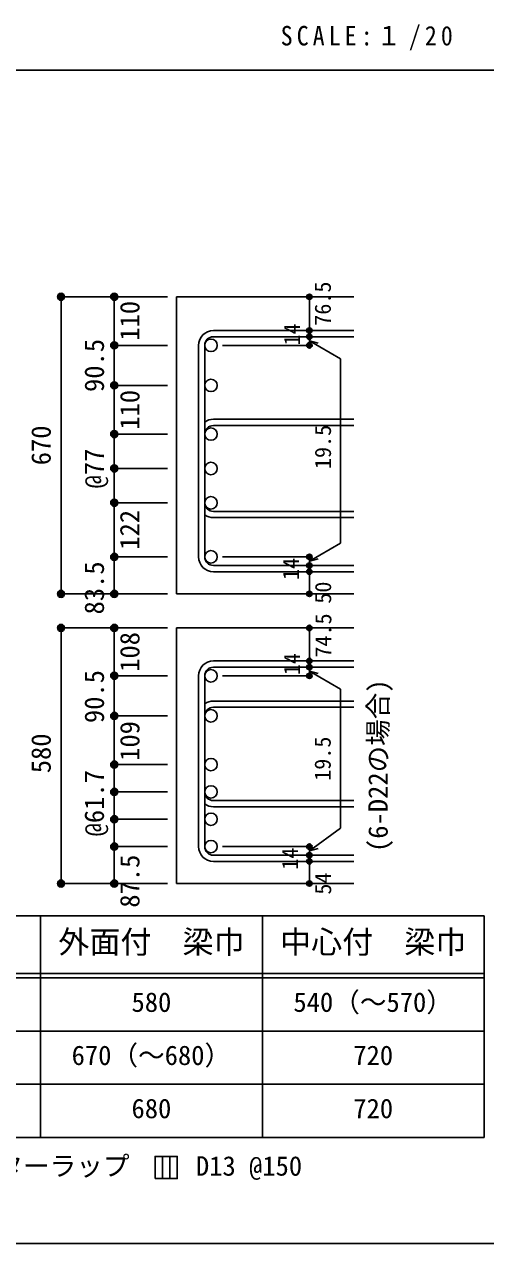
# Model space of a CAD drawing. Units: millimetres at full size, sheet at 1:20; some dimension numbers follow another scale. Extents: x -3982 to 3969, y -2797 to 2801.
# Drawn here: x 1370 to 2410, y -2797 to -45 of the extents above; entities that cross this region are included whole.
import ezdxf
from ezdxf.enums import TextEntityAlignment as Align

# ---------------------------------------------------------------- set-up
doc = ezdxf.new("R2010")
doc.units = ezdxf.units.MM
doc.header["$LTSCALE"] = 20
doc.header["$PDMODE"] = 32
doc.header["$PDSIZE"] = 12
for name, color, linetype in [('6-1_躯体線', 2, 'Continuous'), ('6-5_梁主筋', 7, 'Continuous'), ('6-6_S.T.P.', 7, 'Continuous'), ('6-7_文字', 7, 'Continuous'), ('6-D_寸法', 4, 'Continuous'), ('6-E_枠', 7, 'Continuous'), ('F-0_枠', 6, 'Continuous')]:
    doc.layers.add(name, color=color, linetype=linetype)
doc.styles.add('ＭＳ ゴシック', font='')
doc.styles.get('ＭＳ ゴシック').set_extended_font_data('MS Gothic')

msp = doc.modelspace()

# ---------------------------------------------------------------- linework, layer by layer
at = {"layer": '6-1_躯体線'}
for p, q in [((1712.96, -659.67), (2112.96, -659.67)), ((1712.96, -659.67), (1712.96, -1330.17)), ((1712.96, -1330.17), (2112.96, -1330.17)), ((1712.96, -1407.08), (2112.96, -1407.08)), ((1712.96, -1407.08), (1712.96, -1984.08)), ((1712.96, -1984.08), (2112.96, -1984.08))]:
    msp.add_line(p, q, dxfattribs=at)
at = {"layer": '6-1_躯体線', "color": 4}
msp.add_line((1572.96, -1838.92), (1572.96, -1900.58), dxfattribs=at)
at = {"layer": '6-1_躯体線', "color": 7}
for p in [(1572.96, -1838.92), (1572.96, -1900.58)]:
    msp.add_point(p, dxfattribs=at)
at = {"layer": '6-5_梁主筋', "color": 3}
for centre in [(1790.96, -769.28), (1790.96, -859.67), (1790.96, -969.67), (1790.96, -1047.17), (1790.96, -1124.67), (1790.96, -1246.67), (1790.96, -1515.19), (1790.96, -1605.58), (1790.96, -1715.58), (1790.96, -1777.25), (1790.96, -1838.92), (1790.96, -1900.58)]:
    msp.add_circle(centre, 14, dxfattribs=at)
at = {"layer": '6-6_S.T.P.'}
for p, q in [((1796.46, -735.78), (2112.96, -735.78)), ((1762.96, -769.28), (1762.96, -1246.67)), ((1776.96, -769.28), (1776.96, -1246.67)), ((1796.46, -749.78), (2112.96, -749.78)), ((1796.46, -936.17), (2112.96, -936.17)), ((1796.46, -950.17), (2112.96, -950.17)), ((1796.46, -1144.17), (2112.96, -1144.17)), ((1796.46, -1158.17), (2112.96, -1158.17)), ((1796.46, -1266.17), (2112.96, -1266.17)), ((1796.46, -1280.17), (2112.96, -1280.17)), ((1796.46, -1481.69), (2112.96, -1481.69)), ((1796.46, -1495.69), (2112.96, -1495.69)), ((1762.96, -1515.19), (1762.96, -1900.58)), ((1776.96, -1515.19), (1776.96, -1900.58)), ((1796.46, -1572.08), (2112.96, -1572.08)), ((1796.46, -1586.08), (2112.96, -1586.08)), ((1796.46, -1796.75), (2112.96, -1796.75)), ((1796.46, -1810.75), (2112.96, -1810.75)), ((1796.46, -1920.08), (2112.96, -1920.08)), ((1796.46, -1934.08), (2112.96, -1934.08))]:
    msp.add_line(p, q, dxfattribs=at)
for centre, radius, start, end in [((1796.46, -769.28), 33.5, 90, 180), ((1796.46, -769.28), 19.5, 90, 180), ((1796.46, -969.67), 33.5, 90, 125.59765), ((1796.46, -969.67), 19.5, 90, 180), ((1796.46, -1124.67), 19.5, 180, 270), ((1796.46, -1124.67), 33.5, 234.40235, 270), ((1796.46, -1246.67), 33.5, 180, 270), ((1796.46, -1246.67), 19.5, 180, 270), ((1796.46, -1515.19), 33.5, 90, 180), ((1796.46, -1515.19), 19.5, 90, 180), ((1796.46, -1605.58), 33.5, 90, 125.59765), ((1796.46, -1605.58), 19.5, 90, 180), ((1796.46, -1777.25), 19.5, 180, 270), ((1796.46, -1777.25), 33.5, 234.40235, 270), ((1796.46, -1900.58), 33.5, 180, 270), ((1796.46, -1900.58), 19.5, 180, 270)]:
    msp.add_arc(centre, radius, start, end, dxfattribs=at)
at = {"layer": '6-7_文字'}
for p, q in [((1681.64, -2599.96), (1681.64, -2649.96)), ((1698.31, -2599.96), (1698.31, -2649.96))]:
    msp.add_line(p, q, dxfattribs=at)
msp.add_lwpolyline([(1664.97, -2649.96), (1714.97, -2649.96), (1714.97, -2599.96), (1664.97, -2599.96)], close=True, dxfattribs=at)
at = {"layer": '6-D_寸法'}
for p, q in [((1452.96, -659.67), (1452.96, -1330.17)), ((1572.96, -659.67), (1572.96, -769.28)), ((2012.96, -735.21), (2012.96, -659.67)), ((2012.96, -749.78), (2012.96, -735.78)), ((1572.96, -769.28), (1692.96, -769.28)), ((2012.96, -769.28), (1816.87, -769.28)), ((2012.96, -758.96), (2083.02, -799.41)), ((2012.96, -758.96), (2032.28, -764.13)), ((2083.02, -799.41), (2083.02, -1215.97)), ((1572.96, -859.67), (1692.96, -859.67)), ((1572.96, -969.67), (1692.96, -969.67)), ((1572.96, -969.67), (1572.96, -1047.17)), ((1572.96, -1047.17), (1692.96, -1047.17)), ((1572.96, -1047.17), (1572.96, -1124.67)), ((1572.96, -1124.67), (1692.96, -1124.67)), ((1572.96, -1124.67), (1572.96, -1246.67)), ((2012.96, -1256.42), (2083.02, -1215.97)), ((1572.96, -1246.67), (1692.96, -1246.67)), ((1572.96, -1330.17), (1572.96, -1246.67)), ((2012.96, -1246.67), (1816.87, -1246.67)), ((2012.96, -1266.17), (2012.96, -1246.67)), ((2012.96, -1256.42), (2032.28, -1251.25)), ((2012.96, -1280.17), (2012.96, -1266.17)), ((2012.96, -1330.17), (2012.96, -1280.17)), ((1452.96, -1330.17), (1562.82, -1330.17)), ((1452.96, -1330.17), (1572.96, -1330.17)), ((1572.96, -1330.17), (1692.96, -1330.17)), ((1452.96, -1407.08), (1452.96, -1984.08)), ((1572.96, -1407.08), (1572.96, -1515.19)), ((2012.96, -1481.12), (2012.96, -1407.08)), ((2012.96, -1495.69), (2012.96, -1481.69)), ((2012.96, -1504.87), (2083.02, -1545.32)), ((2012.96, -1504.87), (2032.28, -1510.05)), ((1572.96, -1515.19), (1692.96, -1515.19)), ((1572.96, -1515.19), (1572.96, -1605.58)), ((2012.96, -1515.19), (1816.87, -1515.19)), ((2083.02, -1545.32), (2083.02, -1858.89)), ((1572.96, -1605.58), (1692.96, -1605.58)), ((1572.96, -1605.58), (1572.96, -1715.58)), ((1572.96, -1715.58), (1692.96, -1715.58)), ((1572.96, -1715.58), (1572.96, -1777.25)), ((1572.96, -1777.25), (1692.96, -1777.25)), ((1572.96, -1777.25), (1572.96, -1838.92)), ((1572.96, -1838.92), (1692.96, -1838.92)), ((2012.96, -1910.33), (2083.02, -1858.89)), ((1572.96, -1900.58), (1692.96, -1900.58)), ((1572.96, -1984.08), (1572.96, -1900.58)), ((2012.96, -1900.58), (1816.87, -1900.58)), ((2012.96, -1920.08), (2012.96, -1900.58)), ((2012.96, -1910.33), (2032.28, -1905.16)), ((2012.96, -1934.08), (2012.96, -1920.08)), ((2012.96, -1984.08), (2012.96, -1934.08)), ((1452.96, -1984.08), (1562.82, -1984.08)), ((1452.96, -1984.08), (1572.96, -1984.08)), ((1572.96, -1984.08), (1692.96, -1984.08))]:
    msp.add_line(p, q, dxfattribs=at)
for points in [[(1452.96, -659.67), (1572.96, -659.67), (1692.96, -659.67)], [(1572.96, -769.28), (1572.96, -859.67), (1572.96, -969.67)], [(2012.96, -749.21), (2012.96, -769.28), (2012.96, -749.21)], [(1452.96, -1407.08), (1572.96, -1407.08), (1692.96, -1407.08)], [(2012.96, -1495.12), (2012.96, -1515.19), (2012.96, -1495.12)]]:
    msp.add_lwpolyline(points, dxfattribs=at)
for centre, radius in [((1452.96, -659.67), 8), ((1452.96, -659.67), 7.2), ((1452.96, -659.67), 6.4), ((1452.96, -659.67), 5.6), ((1452.96, -659.67), 4.8), ((1452.96, -659.67), 4), ((1452.96, -659.67), 3.2), ((1452.96, -659.67), 2.4), ((1452.96, -659.67), 1.6), ((1452.96, -659.67), 0.8), ((1572.96, -659.67), 8), ((1572.96, -659.67), 7.2), ((1572.96, -659.67), 6.4), ((1572.96, -659.67), 5.6), ((1572.96, -659.67), 4.8), ((1572.96, -659.67), 4), ((1572.96, -659.67), 3.2), ((1572.96, -659.67), 2.4), ((1572.96, -659.67), 1.6), ((1572.96, -659.67), 0.8), ((2012.96, -659.67), 4), ((2012.96, -659.67), 3.6), ((2012.96, -659.67), 3.2), ((2012.96, -659.67), 2.8), ((2012.96, -659.67), 2.4), ((2012.96, -659.67), 2), ((2012.96, -659.67), 1.6), ((2012.96, -659.67), 1.2), ((2012.96, -659.67), 0.8), ((2012.96, -659.67), 0.4), ((2012.96, -735.78), 4), ((2012.96, -735.78), 3.6), ((2012.96, -735.78), 3.2), ((2012.96, -735.78), 2.8), ((2012.96, -735.78), 2.4), ((2012.96, -735.78), 2), ((2012.96, -735.78), 1.6), ((2012.96, -735.78), 1.2), ((2012.96, -735.78), 0.8), ((2012.96, -735.78), 0.4), ((1572.96, -769.28), 8), ((1572.96, -769.28), 7.2), ((1572.96, -769.28), 6.4), ((1572.96, -769.28), 5.6), ((1572.96, -769.28), 4.8), ((1572.96, -769.28), 4), ((1572.96, -769.28), 3.2), ((1572.96, -769.28), 2.4), ((1572.96, -769.28), 1.6), ((1572.96, -769.28), 0.8), ((2012.96, -749.78), 4), ((2012.96, -769.28), 4), ((2012.96, -749.78), 3.6), ((2012.96, -769.28), 3.6), ((2012.96, -749.78), 3.2), ((2012.96, -769.28), 3.2), ((2012.96, -749.78), 2.8), ((2012.96, -769.28), 2.8), ((2012.96, -749.78), 2.4), ((2012.96, -769.28), 2.4), ((2012.96, -749.78), 2), ((2012.96, -769.28), 2), ((2012.96, -749.78), 1.6), ((2012.96, -769.28), 1.6), ((2012.96, -749.78), 1.2), ((2012.96, -769.28), 1.2), ((2012.96, -749.78), 0.8), ((2012.96, -769.28), 0.8), ((2012.96, -749.78), 0.4), ((2012.96, -769.28), 0.4), ((1572.96, -859.67), 8), ((1572.96, -859.67), 7.2), ((1572.96, -859.67), 6.4), ((1572.96, -859.67), 5.6), ((1572.96, -859.67), 4.8), ((1572.96, -859.67), 4), ((1572.96, -859.67), 3.2), ((1572.96, -859.67), 2.4), ((1572.96, -859.67), 1.6), ((1572.96, -859.67), 0.8), ((1572.96, -969.67), 8), ((1572.96, -969.67), 7.2), ((1572.96, -969.67), 6.4), ((1572.96, -969.67), 5.6), ((1572.96, -969.67), 4.8), ((1572.96, -969.67), 4), ((1572.96, -969.67), 3.2), ((1572.96, -969.67), 2.4), ((1572.96, -969.67), 1.6), ((1572.96, -969.67), 0.8), ((1572.96, -1047.17), 8), ((1572.96, -1047.17), 7.2), ((1572.96, -1047.17), 6.4), ((1572.96, -1047.17), 5.6), ((1572.96, -1047.17), 4.8), ((1572.96, -1047.17), 4), ((1572.96, -1047.17), 3.2), ((1572.96, -1047.17), 2.4), ((1572.96, -1047.17), 1.6), ((1572.96, -1047.17), 0.8), ((1572.96, -1124.67), 8), ((1572.96, -1124.67), 7.2), ((1572.96, -1124.67), 6.4), ((1572.96, -1124.67), 5.6), ((1572.96, -1124.67), 4.8), ((1572.96, -1124.67), 4), ((1572.96, -1124.67), 3.2), ((1572.96, -1124.67), 2.4), ((1572.96, -1124.67), 1.6), ((1572.96, -1124.67), 0.8), ((1572.96, -1246.67), 8), ((1572.96, -1246.67), 7.2), ((1572.96, -1246.67), 6.4), ((1572.96, -1246.67), 5.6), ((1572.96, -1246.67), 4.8), ((1572.96, -1246.67), 4), ((1572.96, -1246.67), 3.2), ((1572.96, -1246.67), 2.4), ((1572.96, -1246.67), 1.6), ((1572.96, -1246.67), 0.8), ((2012.96, -1246.67), 4), ((2012.96, -1266.17), 4), ((2012.96, -1246.67), 3.6), ((2012.96, -1266.17), 3.6), ((2012.96, -1246.67), 3.2), ((2012.96, -1266.17), 3.2), ((2012.96, -1246.67), 2.8), ((2012.96, -1266.17), 2.8), ((2012.96, -1246.67), 2.4), ((2012.96, -1266.17), 2.4), ((2012.96, -1246.67), 2), ((2012.96, -1266.17), 2), ((2012.96, -1246.67), 1.6), ((2012.96, -1266.17), 1.6), ((2012.96, -1246.67), 1.2), ((2012.96, -1266.17), 1.2), ((2012.96, -1246.67), 0.8), ((2012.96, -1266.17), 0.8), ((2012.96, -1246.67), 0.4), ((2012.96, -1266.17), 0.4), ((2012.96, -1280.17), 4), ((2012.96, -1280.17), 3.6), ((2012.96, -1280.17), 3.2), ((2012.96, -1280.17), 2.8), ((2012.96, -1280.17), 2.4), ((2012.96, -1280.17), 2), ((2012.96, -1280.17), 1.6), ((2012.96, -1280.17), 1.2), ((2012.96, -1280.17), 0.8), ((2012.96, -1280.17), 0.4), ((1452.96, -1330.17), 8), ((1452.96, -1330.17), 7.2), ((1452.96, -1330.17), 6.4), ((1452.96, -1330.17), 5.6), ((1452.96, -1330.17), 4.8), ((1452.96, -1330.17), 4), ((1452.96, -1330.17), 3.2), ((1452.96, -1330.17), 2.4), ((1452.96, -1330.17), 1.6), ((1452.96, -1330.17), 0.8), ((1572.96, -1330.17), 8), ((1572.96, -1330.17), 7.2), ((1572.96, -1330.17), 6.4), ((1572.96, -1330.17), 5.6), ((1572.96, -1330.17), 4.8), ((1572.96, -1330.17), 4), ((1572.96, -1330.17), 3.2), ((1572.96, -1330.17), 2.4), ((1572.96, -1330.17), 1.6), ((1572.96, -1330.17), 0.8), ((2012.96, -1330.17), 4), ((2012.96, -1330.17), 3.6), ((2012.96, -1330.17), 3.2), ((2012.96, -1330.17), 2.8), ((2012.96, -1330.17), 2.4), ((2012.96, -1330.17), 2), ((2012.96, -1330.17), 1.6), ((2012.96, -1330.17), 1.2), ((2012.96, -1330.17), 0.8), ((2012.96, -1330.17), 0.4), ((1452.96, -1407.08), 8), ((1452.96, -1407.08), 7.2), ((1452.96, -1407.08), 6.4), ((1452.96, -1407.08), 5.6), ((1452.96, -1407.08), 4.8), ((1452.96, -1407.08), 4), ((1572.96, -1407.08), 8), ((1572.96, -1407.08), 7.2), ((1572.96, -1407.08), 6.4), ((1572.96, -1407.08), 5.6), ((1572.96, -1407.08), 4.8), ((1572.96, -1407.08), 4), ((2012.96, -1407.08), 4), ((2012.96, -1407.08), 3.6), ((1452.96, -1407.08), 3.2), ((1452.96, -1407.08), 2.4), ((1452.96, -1407.08), 1.6), ((1452.96, -1407.08), 0.8), ((1572.96, -1407.08), 3.2), ((1572.96, -1407.08), 2.4), ((1572.96, -1407.08), 1.6), ((1572.96, -1407.08), 0.8), ((2012.96, -1407.08), 3.2), ((2012.96, -1407.08), 2.8), ((2012.96, -1407.08), 2.4), ((2012.96, -1407.08), 2), ((2012.96, -1407.08), 1.6), ((2012.96, -1407.08), 1.2), ((2012.96, -1407.08), 0.8), ((2012.96, -1407.08), 0.4), ((2012.96, -1481.69), 4), ((2012.96, -1481.69), 3.6), ((2012.96, -1481.69), 3.2), ((2012.96, -1481.69), 2.8), ((2012.96, -1481.69), 2.4), ((2012.96, -1481.69), 2), ((2012.96, -1481.69), 1.6), ((2012.96, -1481.69), 1.2), ((2012.96, -1481.69), 0.8), ((2012.96, -1481.69), 0.4), ((1572.96, -1515.19), 8), ((1572.96, -1515.19), 7.2), ((1572.96, -1515.19), 6.4), ((1572.96, -1515.19), 5.6), ((1572.96, -1515.19), 4.8), ((1572.96, -1515.19), 4), ((1572.96, -1515.19), 3.2), ((1572.96, -1515.19), 2.4), ((1572.96, -1515.19), 1.6), ((2012.96, -1495.69), 4), ((2012.96, -1515.19), 4), ((2012.96, -1495.69), 3.6), ((2012.96, -1515.19), 3.6), ((2012.96, -1495.69), 3.2), ((2012.96, -1515.19), 3.2), ((2012.96, -1495.69), 2.8), ((2012.96, -1515.19), 2.8), ((2012.96, -1495.69), 2.4), ((2012.96, -1515.19), 2.4), ((2012.96, -1495.69), 2), ((2012.96, -1515.19), 2), ((2012.96, -1495.69), 1.6), ((2012.96, -1515.19), 1.6), ((2012.96, -1495.69), 1.2), ((2012.96, -1495.69), 0.8), ((2012.96, -1495.69), 0.4), ((1572.96, -1515.19), 0.8), ((2012.96, -1515.19), 1.2), ((2012.96, -1515.19), 0.8), ((2012.96, -1515.19), 0.4), ((1572.96, -1605.58), 8), ((1572.96, -1605.58), 7.2), ((1572.96, -1605.58), 6.4), ((1572.96, -1605.58), 5.6), ((1572.96, -1605.58), 4.8), ((1572.96, -1605.58), 4), ((1572.96, -1605.58), 3.2), ((1572.96, -1605.58), 2.4), ((1572.96, -1605.58), 1.6), ((1572.96, -1605.58), 0.8), ((1572.96, -1715.58), 8), ((1572.96, -1715.58), 7.2), ((1572.96, -1715.58), 6.4), ((1572.96, -1715.58), 5.6), ((1572.96, -1715.58), 4.8), ((1572.96, -1715.58), 4), ((1572.96, -1715.58), 3.2), ((1572.96, -1715.58), 2.4), ((1572.96, -1715.58), 1.6), ((1572.96, -1715.58), 0.8), ((1572.96, -1777.25), 8), ((1572.96, -1777.25), 7.2), ((1572.96, -1777.25), 6.4), ((1572.96, -1777.25), 5.6), ((1572.96, -1777.25), 4.8), ((1572.96, -1777.25), 4), ((1572.96, -1777.25), 3.2), ((1572.96, -1777.25), 2.4), ((1572.96, -1777.25), 1.6), ((1572.96, -1777.25), 0.8), ((1572.96, -1838.92), 8), ((1572.96, -1838.92), 7.2), ((1572.96, -1838.92), 6.4), ((1572.96, -1838.92), 5.6), ((1572.96, -1838.92), 4.8), ((1572.96, -1838.92), 4), ((1572.96, -1838.92), 3.2), ((1572.96, -1838.92), 2.4), ((1572.96, -1838.92), 1.6), ((1572.96, -1838.92), 0.8), ((1572.96, -1900.58), 8), ((1572.96, -1900.58), 7.2), ((1572.96, -1900.58), 6.4), ((1572.96, -1900.58), 5.6), ((1572.96, -1900.58), 4.8), ((1572.96, -1900.58), 4), ((1572.96, -1900.58), 3.2), ((1572.96, -1900.58), 2.4), ((2012.96, -1900.58), 4), ((2012.96, -1900.58), 3.6), ((2012.96, -1900.58), 3.2), ((2012.96, -1900.58), 2.8), ((2012.96, -1900.58), 2.4), ((2012.96, -1900.58), 2), ((1572.96, -1900.58), 1.6), ((1572.96, -1900.58), 0.8), ((2012.96, -1920.08), 4), ((2012.96, -1920.08), 3.6), ((2012.96, -1920.08), 3.2), ((2012.96, -1920.08), 2.8), ((2012.96, -1920.08), 2.4), ((2012.96, -1920.08), 2), ((2012.96, -1900.58), 1.6), ((2012.96, -1920.08), 1.6), ((2012.96, -1900.58), 1.2), ((2012.96, -1920.08), 1.2), ((2012.96, -1900.58), 0.8), ((2012.96, -1920.08), 0.8), ((2012.96, -1900.58), 0.4), ((2012.96, -1920.08), 0.4), ((2012.96, -1934.08), 4), ((2012.96, -1934.08), 3.6), ((2012.96, -1934.08), 3.2), ((2012.96, -1934.08), 2.8), ((2012.96, -1934.08), 2.4), ((2012.96, -1934.08), 2), ((2012.96, -1934.08), 1.6), ((2012.96, -1934.08), 1.2), ((2012.96, -1934.08), 0.8), ((2012.96, -1934.08), 0.4), ((1452.96, -1984.08), 8), ((1452.96, -1984.08), 7.2), ((1452.96, -1984.08), 6.4), ((1452.96, -1984.08), 5.6), ((1452.96, -1984.08), 4.8), ((1452.96, -1984.08), 4), ((1452.96, -1984.08), 3.2), ((1572.96, -1984.08), 8), ((1572.96, -1984.08), 7.2), ((1572.96, -1984.08), 6.4), ((1572.96, -1984.08), 5.6), ((1572.96, -1984.08), 4.8), ((1572.96, -1984.08), 4), ((1572.96, -1984.08), 3.2), ((2012.96, -1984.08), 4), ((2012.96, -1984.08), 3.6), ((2012.96, -1984.08), 3.2), ((2012.96, -1984.08), 2.8), ((1452.96, -1984.08), 2.4), ((1452.96, -1984.08), 1.6), ((1452.96, -1984.08), 0.8), ((1572.96, -1984.08), 2.4), ((1572.96, -1984.08), 1.6), ((1572.96, -1984.08), 0.8), ((2012.96, -1984.08), 2.4), ((2012.96, -1984.08), 2), ((2012.96, -1984.08), 1.6), ((2012.96, -1984.08), 1.2), ((2012.96, -1984.08), 0.8), ((2012.96, -1984.08), 0.4)]:
    msp.add_circle(centre, radius, dxfattribs=at)
at = {"layer": '6-D_寸法', "color": 7}
for p in [(1452.96, -659.67), (1572.96, -659.67), (2012.96, -659.67), (2012.96, -735.78), (1572.96, -769.28), (2012.96, -749.78), (2012.96, -769.28), (1572.96, -859.67), (1572.96, -969.67), (1572.96, -1047.17), (1572.96, -1124.67), (1572.96, -1246.67), (1572.96, -1246.67), (2012.96, -1246.67), (2012.96, -1266.17), (2012.96, -1280.17), (1452.96, -1330.17), (1572.96, -1330.17), (2012.96, -1330.17), (1452.96, -1407.08), (1572.96, -1407.08), (2012.96, -1407.08), (2012.96, -1481.69), (1572.96, -1515.19), (2012.96, -1495.69), (2012.96, -1515.19), (1572.96, -1605.58), (1572.96, -1715.58), (1572.96, -1777.25), (1572.96, -1838.92), (1572.96, -1900.58), (2012.96, -1900.58), (2012.96, -1920.08), (2012.96, -1934.08), (1452.96, -1984.08), (1572.96, -1984.08), (2012.96, -1984.08)]:
    msp.add_point(p, dxfattribs=at)
at = {"layer": '6-E_枠', "color": 3}
for p, q in [((965.14, -2056.95), (2406.83, -2056.95)), ((2406.83, -2056.95), (2406.83, -2556.95)), ((965.14, -2556.95), (2406.83, -2556.95))]:
    msp.add_line(p, q, dxfattribs=at)
at = {"layer": '6-E_枠'}
for p, q in [((1406.83, -2056.95), (1406.83, -2556.95)), ((1906.83, -2056.95), (1906.83, -2556.95)), ((965.14, -2186.95), (2406.83, -2186.95)), ((965.14, -2196.95), (2406.83, -2196.95)), ((965.14, -2316.95), (2406.83, -2316.95)), ((965.14, -2436.95), (2406.83, -2436.95))]:
    msp.add_line(p, q, dxfattribs=at)
at = {"layer": 'F-0_枠', "color": 2}
msp.add_line((-3981.92, -148.03), (2482.4, -148.03), dxfattribs=at)
at = {"layer": 'F-0_枠'}
msp.add_line((3969.4, -2796.83), (-3981.92, -2796.83), dxfattribs=at)

# ---------------------------------------------------------------- texts
at = {"layer": '6-7_文字', "style": 'ＭＳ ゴシック'}
msp.add_text('(6-D22の場合)', height=43.99, rotation=90, dxfattribs=at).set_placement((2202.74, -1912.84), align=Align.BOTTOM_LEFT)
at = {"layer": '6-7_文字', "color": 2, "style": 'ＭＳ ゴシック'}
for s, p in [('外面付\u3000梁巾', (1446.83, -2156.95)), ('中心付\u3000梁巾', (1946.83, -2156.95))]:
    msp.add_text(s, height=51.32, dxfattribs=at).set_placement(p, align=Align.BOTTOM_LEFT)
at = {"layer": '6-7_文字', "style": 'ＭＳ ゴシック'}
for s, p in [('540（～570）', (1976.83, -2286.95)), ('580', (1611.83, -2286.95)), ('670（～680）', (1476.83, -2406.95)), ('720', (2111.83, -2406.95)), ('680', (1611.83, -2526.95)), ('720', (2111.83, -2526.95)), ('※ 基礎梁スターラップ     D13 @150', (977.51, -2656.67))]:
    msp.add_text(s, height=43.99, dxfattribs=at).set_placement(p, align=Align.BOTTOM_LEFT)
at = {"layer": '6-7_文字', "color": 2, "insert": (1948.17, -103.03), "char_height": 43.99, "attachment_point": 7, "style": 'ＭＳ ゴシック'}
msp.add_mtext('\\T1.34;\\W0.9;SCALE:１/20', dxfattribs=at)
at = {"layer": '6-D_寸法', "style": 'ＭＳ ゴシック'}
for s, height, p in [('76.5', 36.66, (2072.26, -725.02)), ('110', 43.99, (1642.96, -758.74)), ('14', 36.66, (2002.96, -769.67)), ('90.5', 43.99, (1562.96, -874.48)), ('110', 43.99, (1642.96, -959.67)), ('670', 43.99, (1442.96, -1039.92)), ('19.5', 36.66, (2072.58, -1048.46)), ('@77', 43.99, (1562.96, -1092.17)), ('122', 43.99, (1642.78, -1230.56)), ('83.5', 43.99, (1562.96, -1376.67)), ('14', 36.66, (2000.4, -1298.89)), ('50', 36.66, (2072.96, -1352.37)), ('74.5', 36.66, (2073.36, -1474.08)), ('108', 43.99, (1642.96, -1506.14)), ('14', 36.66, (2002.62, -1513.76)), ('90.5', 43.99, (1562.96, -1621.89)), ('109', 43.99, (1642.96, -1707.08)), ('580', 43.99, (1442.96, -1735.08)), ('19.5', 36.66, (2071.94, -1752.1)), ('@61.7', 43.99, (1562.96, -1877.58)), ('87.5', 43.99, (1642.96, -2038.58)), ('14', 36.66, (1998.42, -1952.92)), ('54', 36.66, (2072.96, -2009.08))]:
    msp.add_text(s, height=height, rotation=90, dxfattribs=at).set_placement(p, align=Align.BOTTOM_LEFT)

doc.saveas('drawing.dxf')
